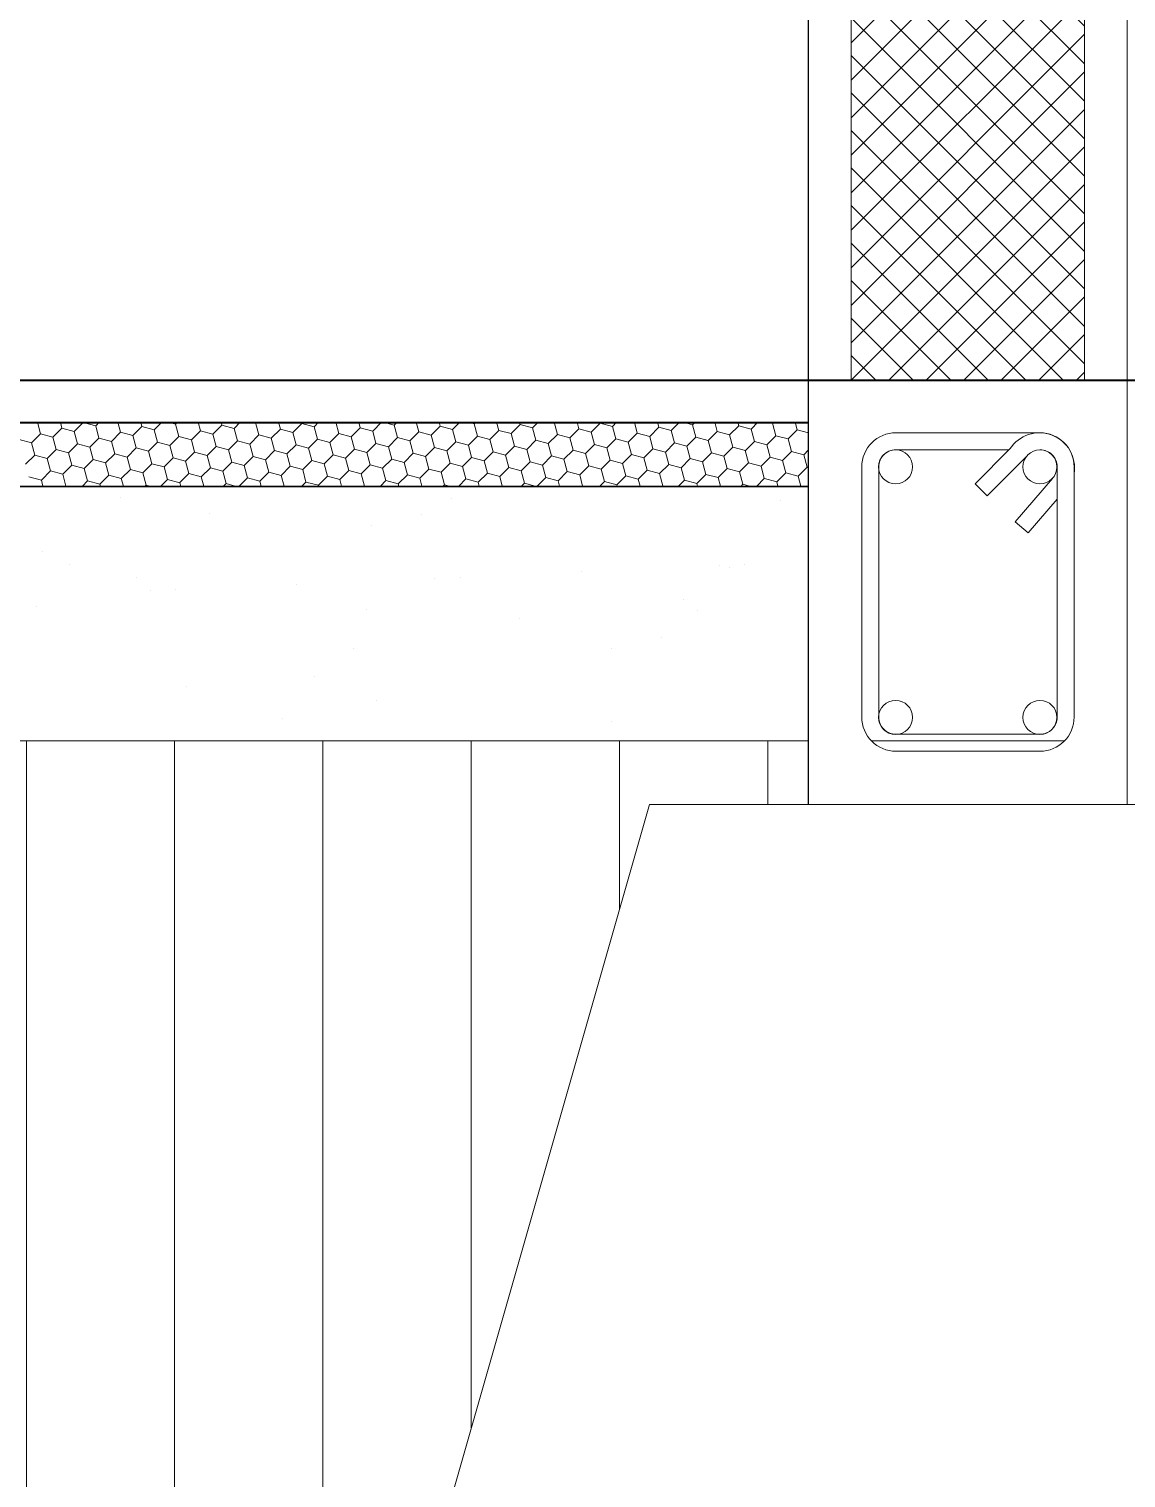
# Model space of a CAD drawing. Header units: millimetres. Extents: x -12161372 to 46643, y -9506984 to 15358.
# Drawn here: x 34547.9 to 34599.6, y 4133.8 to 4202.1 of the extents above; entities that cross this region are included whole.
import ezdxf

# ---------------------------------------------------------------- set-up
doc = ezdxf.new("R2010")
doc.units = ezdxf.units.MM
for name, color, linetype, lineweight in [('as', 7, 'Continuous', 0), ('bata', 249, 'Continuous', 9), ('detail balok', 7, 'Continuous', 9), ('dinding', 110, 'Continuous', 9), ('pondasi', 7, 'Continuous', 13)]:
    doc.layers.add(name, color=color, linetype=linetype, lineweight=lineweight)
doc.layers.add('NOITHAT', color=21, linetype='Continuous')
doc.layers.add('sloof', color=7, linetype='Continuous')

# ---------------------------------------------------------------- blocks, each defined once
blk = doc.blocks.new('*U171')
h = blk.add_hatch()
h.set_pattern_fill('ANSI37', color=256, scale=10)
h.set_pattern_definition([(45, (0, -112.2057), (-0.88388348, 0.88388348), []), (135, (0, -112.2057), (-0.88388348, -0.88388348), [])])
h.paths.add_polyline_path([(-12037.025, 6544.717), (-12026.025, 6544.717), (-12026.025, 6564.717), (-12037.025, 6564.717)])
at = {"layer": 'bata'}
blk.add_lwpolyline([(-12037.025, 6544.717), (-12037.025, 6564.717), (-12026.025, 6564.717), (-12026.025, 6544.717)], close=True, dxfattribs=at)
at = {"layer": 'dinding'}
blk.add_lwpolyline([(-12039.025, 6544.717), (-12039.025, 6564.717), (-12024.025, 6564.717), (-12024.025, 6544.717)], close=True, dxfattribs=at)

msp = doc.modelspace()

# ---------------------------------------------------------------- hatches: boundary and pattern name
at = {"layer": 'pondasi', "ltscale": 10}
h = msp.add_hatch(dxfattribs=at)
h.set_pattern_fill('ANSI31', color=256, scale=2.2, angle=45)
h.set_pattern_definition([(90, (0, 1661.965), (-6.985, 9e-16), [])])
h.paths.add_polyline_path([(35132.16, 4075.56), (35132.16, 4095.56), (35142.16, 4095.56), (35162.16, 4165.56), (35169.66, 4165.56), (35169.66, 4168.56), (34899.66, 4168.56), (34899.66, 4165.56), (34907.16, 4165.56), (34927.16, 4095.56), (34937.16, 4095.56), (34937.16, 4075.56), (34962.874, 4165.56), (35106.446, 4165.56)])
h.paths.add_polyline_path([(35248.732, 4168.56), (35184.66, 4168.56), (35184.66, 4165.56), (35192.16, 4165.56), (35212.16, 4095.56), (35222.16, 4095.56), (35222.16, 4075.56)])
h.paths.add_polyline_path([(34847.16, 4075.56), (34847.16, 4095.56), (34857.16, 4095.56), (34877.16, 4165.56), (34884.66, 4165.56), (34884.66, 4168.56), (34599.66, 4168.56), (34599.66, 4165.56), (34607.16, 4165.56), (34627.16, 4095.56), (34637.16, 4095.56), (34637.16, 4075.56), (34662.874, 4165.56), (34821.446, 4165.56)])
h.paths.add_polyline_path([(34299.583, 4168.56), (34299.583, 4165.56), (34307.083, 4165.56), (34327.083, 4095.56), (34337.083, 4095.56), (34337.083, 4075.56), (34362.797, 4165.56), (34521.446, 4165.56), (34547.16, 4075.56), (34547.16, 4095.56), (34557.16, 4095.56), (34577.16, 4165.56), (34584.66, 4165.56), (34584.66, 4168.56)])
h.paths.add_polyline_path([(34247.083, 4075.56), (34247.083, 4095.56), (34257.083, 4095.56), (34277.083, 4165.56), (34284.583, 4165.56), (34284.583, 4168.56), (34014.66, 4168.56), (34014.66, 4165.56), (34022.16, 4165.56), (34042.16, 4095.56), (34052.16, 4095.56), (34052.16, 4075.56), (34077.874, 4165.56), (34221.369, 4165.56)])

# ---------------------------------------------------------------- linework, layer by layer
at = {"layer": 'as', "ltscale": 10}
for p, q in [((34584.66, 4185.56), (34584.66, 4406.717)), ((34594.143, 4182.304), (34592.508, 4180.662)), ((34594.974, 4182.004), (34593.075, 4180.097)), ((34592.508, 4180.662), (34593.075, 4180.097)), ((34596.149, 4180.918), (34594.398, 4178.875)), ((34596.368, 4179.945), (34595.005, 4178.354)), ((34595.005, 4178.354), (34594.398, 4178.875)), ((34577.16, 4165.56), (34557.16, 4095.56)), ((34577.16, 4165.56), (34607.16, 4165.56))]:
    msp.add_line(p, q, dxfattribs=at)
msp.add_lwpolyline([(34586.16, 4185.56), (34584.66, 4185.56), (34584.66, 4165.56), (34599.66, 4165.56), (34599.66, 4185.56), (34598.16, 4185.56)], dxfattribs=at)
msp.add_lwpolyline([(34595.568, 4183.068), (34588.768, 4183.068, 0.414214), (34587.168, 4181.468), (34587.168, 4169.668, 0.414214), (34588.768, 4168.068), (34595.568, 4168.068, 0.414214), (34597.168, 4169.668), (34597.168, 4181.468, 0.414214)], format="xyb", close=True, dxfattribs=at)
msp.add_lwpolyline([(34594.108, 4182.268), (34588.768, 4182.268, 0.414214), (34587.968, 4181.468), (34587.968, 4169.668, 0.414214), (34588.768, 4168.868), (34595.568, 4168.868, 0.414214), (34596.368, 4169.668), (34596.368, 4181.468, 0.414214), (34595.568, 4182.268)], format="xyb", dxfattribs=at)
for centre in [(34588.76, 4181.46), (34595.56, 4181.46), (34595.56, 4181.46), (34588.76, 4169.66), (34595.56, 4169.66)]:
    msp.add_circle(centre, 0.8, dxfattribs=at)
msp.add_arc((34595.537, 4181.414), 1.653, 350.61438, 147.43804, dxfattribs=at)
at = {"layer": 'detail balok', "ltscale": 10}
for p, q in [((34167.169, 4185.521), (36929.482, 4185.521)), ((34298.083, 4185.56), (34586.16, 4185.56)), ((34598.16, 4185.56), (34886.16, 4185.56)), ((34299.583, 4183.56), (34584.66, 4183.56)), ((34299.583, 4183.521), (34584.66, 4183.521)), ((34299.583, 4180.56), (34584.66, 4180.56)), ((34299.583, 4180.521), (34584.66, 4180.521)), ((34299.583, 4168.56), (34584.66, 4168.56)), ((34587.614, 4168.56), (34596.722, 4168.56))]:
    msp.add_line(p, q, dxfattribs=at)
at = {"layer": 'NOITHAT', "ltscale": 10}
msp.add_line((34584.66, 4165.56), (34584.66, 4985.56), dxfattribs=at)
at = {"layer": 'pondasi', "ltscale": 10}
for p, q in [((34548.479, 4183.018), (34548.334, 4183.56)), ((34549.488, 4183.288), (34549.416, 4183.56)), ((34550.071, 4183.132), (34550.498, 4183.559)), ((34550.498, 4183.558), (34550.497, 4183.56)), ((34551.08, 4183.402), (34550.498, 4183.558)), ((34551.08, 4183.402), (34551.238, 4183.56)), ((34551.236, 4182.82), (34551.08, 4183.402)), ((34552.246, 4183.09), (34552.12, 4183.56)), ((34552.828, 4182.934), (34553.255, 4183.361)), ((34553.255, 4183.36), (34553.202, 4183.56)), ((34553.838, 4183.204), (34553.255, 4183.36)), ((34553.838, 4183.204), (34554.193, 4183.56)), ((34554.847, 4183.475), (34554.53, 4183.56)), ((34554.847, 4183.475), (34554.932, 4183.56)), ((34555.003, 4182.892), (34554.847, 4183.475)), ((34556.012, 4183.162), (34555.906, 4183.56)), ((34556.595, 4183.006), (34557.022, 4183.433)), ((34557.022, 4183.433), (34556.988, 4183.56)), ((34557.604, 4183.277), (34557.022, 4183.433)), ((34557.604, 4183.277), (34557.887, 4183.56)), ((34558.614, 4183.547), (34558.567, 4183.56)), ((34558.77, 4182.965), (34558.613, 4183.547)), ((34558.614, 4183.547), (34558.626, 4183.56)), ((34559.779, 4183.235), (34559.692, 4183.56)), ((34560.362, 4183.079), (34560.788, 4183.505)), ((34560.788, 4183.505), (34560.774, 4183.56)), ((34561.371, 4183.349), (34560.788, 4183.505)), ((34561.371, 4183.349), (34561.581, 4183.56)), ((34561.527, 4182.767), (34561.371, 4183.349)), ((34562.536, 4183.037), (34562.396, 4183.56)), ((34563.545, 4183.307), (34563.478, 4183.56)), ((34564.128, 4183.151), (34564.536, 4183.56)), ((34565.138, 4183.422), (34564.623, 4183.56)), ((34565.137, 4183.422), (34565.275, 4183.56)), ((34565.294, 4182.839), (34565.137, 4183.422)), ((34566.303, 4183.109), (34566.182, 4183.56)), ((34566.886, 4182.953), (34567.312, 4183.38)), ((34567.312, 4183.38), (34567.264, 4183.56)), ((34567.895, 4183.224), (34567.312, 4183.38)), ((34567.895, 4183.224), (34568.231, 4183.56)), ((34568.904, 4183.494), (34568.66, 4183.56)), ((34568.904, 4183.494), (34568.969, 4183.56)), ((34569.06, 4182.911), (34568.904, 4183.494)), ((34570.069, 4183.182), (34569.968, 4183.56)), ((34570.652, 4183.026), (34571.079, 4183.452)), ((34571.079, 4183.452), (34571.05, 4183.56)), ((34571.661, 4183.296), (34571.079, 4183.452)), ((34571.661, 4183.296), (34571.925, 4183.56)), ((34572.827, 4182.984), (34572.672, 4183.56)), ((34573.836, 4183.254), (34573.754, 4183.56)), ((34574.419, 4183.098), (34574.845, 4183.525)), ((34574.845, 4183.525), (34574.836, 4183.56)), ((34575.428, 4183.369), (34574.845, 4183.525)), ((34575.428, 4183.369), (34575.619, 4183.56)), ((34575.584, 4182.786), (34575.428, 4183.369)), ((34576.593, 4183.056), (34576.458, 4183.56)), ((34577.176, 4182.9), (34577.603, 4183.327)), ((34577.603, 4183.327), (34577.54, 4183.56)), ((34578.185, 4183.171), (34577.603, 4183.327)), ((34578.185, 4183.171), (34578.574, 4183.56)), ((34579.195, 4183.441), (34578.752, 4183.56)), ((34579.195, 4183.441), (34579.313, 4183.56)), ((34579.351, 4182.858), (34579.195, 4183.441)), ((34580.36, 4183.129), (34580.245, 4183.56)), ((34580.943, 4182.973), (34581.369, 4183.399)), ((34581.369, 4183.399), (34581.326, 4183.56)), ((34581.952, 4183.243), (34581.369, 4183.399)), ((34581.952, 4183.243), (34582.268, 4183.56)), ((34582.961, 4183.514), (34582.789, 4183.56)), ((34582.961, 4183.514), (34583.007, 4183.56)), ((34583.117, 4182.931), (34582.961, 4183.514)), ((34584.127, 4183.201), (34584.031, 4183.56)), ((34548.053, 4182.591), (34547.47, 4182.747)), ((34548.053, 4182.591), (34548.479, 4183.018)), ((34549.062, 4182.861), (34548.479, 4183.018)), ((34549.062, 4182.862), (34549.488, 4183.288)), ((34549.218, 4182.279), (34549.062, 4182.861)), ((34550.071, 4183.132), (34549.488, 4183.288)), ((34550.227, 4182.549), (34550.071, 4183.132)), ((34550.81, 4182.393), (34551.236, 4182.82)), ((34551.819, 4182.663), (34551.237, 4182.82)), ((34551.819, 4182.664), (34552.246, 4183.09)), ((34551.975, 4182.081), (34551.819, 4182.663)), ((34552.828, 4182.934), (34552.246, 4183.09)), ((34552.984, 4182.351), (34552.828, 4182.934)), ((34553.994, 4182.622), (34553.838, 4183.204)), ((34554.577, 4182.466), (34555.003, 4182.892)), ((34555.586, 4182.736), (34555.003, 4182.892)), ((34555.586, 4182.736), (34556.012, 4183.163)), ((34555.742, 4182.153), (34555.586, 4182.736)), ((34556.595, 4183.006), (34556.012, 4183.162)), ((34556.751, 4182.424), (34556.595, 4183.006)), ((34557.334, 4182.268), (34557.76, 4182.694)), ((34557.76, 4182.694), (34557.604, 4183.277)), ((34558.343, 4182.538), (34557.76, 4182.694)), ((34558.343, 4182.538), (34558.77, 4182.965)), ((34559.352, 4182.808), (34558.77, 4182.965)), ((34559.352, 4182.809), (34559.779, 4183.235)), ((34559.508, 4182.226), (34559.352, 4182.808)), ((34560.362, 4183.079), (34559.779, 4183.235)), ((34560.518, 4182.496), (34560.362, 4183.079)), ((34561.1, 4182.34), (34561.527, 4182.767)), ((34562.11, 4182.61), (34561.527, 4182.767)), ((34562.11, 4182.611), (34562.536, 4183.037)), ((34563.119, 4182.881), (34562.536, 4183.037)), ((34563.119, 4182.881), (34563.546, 4183.308)), ((34563.275, 4182.298), (34563.119, 4182.881)), ((34564.128, 4183.151), (34563.546, 4183.307)), ((34564.284, 4182.569), (34564.128, 4183.151)), ((34564.867, 4182.413), (34565.294, 4182.839)), ((34565.876, 4182.683), (34565.294, 4182.839)), ((34565.876, 4182.683), (34566.303, 4183.11)), ((34566.032, 4182.1), (34565.876, 4182.683)), ((34566.886, 4182.953), (34566.303, 4183.109)), ((34567.042, 4182.371), (34566.885, 4182.953)), ((34568.051, 4182.641), (34567.895, 4183.224)), ((34568.634, 4182.485), (34569.06, 4182.912)), ((34569.643, 4182.755), (34569.06, 4182.911)), ((34569.643, 4182.755), (34570.069, 4183.182)), ((34569.799, 4182.173), (34569.643, 4182.755)), ((34570.652, 4183.026), (34570.07, 4183.182)), ((34570.808, 4182.443), (34570.652, 4183.026)), ((34571.391, 4182.287), (34571.818, 4182.714)), ((34571.817, 4182.714), (34571.661, 4183.296)), ((34572.4, 4182.557), (34571.818, 4182.714)), ((34572.4, 4182.557), (34572.827, 4182.984)), ((34573.41, 4182.828), (34572.827, 4182.984)), ((34573.566, 4182.245), (34573.409, 4182.828)), ((34573.41, 4182.828), (34573.836, 4183.254)), ((34574.419, 4183.098), (34573.836, 4183.254)), ((34574.575, 4182.516), (34574.419, 4183.098)), ((34575.158, 4182.36), (34575.584, 4182.786)), ((34576.167, 4182.63), (34575.584, 4182.786)), ((34576.167, 4182.63), (34576.593, 4183.057)), ((34577.176, 4182.9), (34576.593, 4183.056)), ((34577.332, 4182.318), (34577.176, 4182.9)), ((34578.341, 4182.588), (34578.185, 4183.171)), ((34578.924, 4182.432), (34579.351, 4182.859)), ((34579.933, 4182.702), (34579.351, 4182.858)), ((34579.933, 4182.702), (34580.36, 4183.129)), ((34580.09, 4182.12), (34579.933, 4182.702)), ((34580.943, 4182.973), (34580.36, 4183.129)), ((34581.099, 4182.39), (34580.943, 4182.973)), ((34581.682, 4182.234), (34582.108, 4182.661)), ((34582.108, 4182.66), (34581.952, 4183.243)), ((34582.691, 4182.504), (34582.108, 4182.66)), ((34582.691, 4182.504), (34583.117, 4182.931)), ((34583.7, 4182.775), (34583.117, 4182.931)), ((34583.7, 4182.775), (34584.127, 4183.201)), ((34583.856, 4182.192), (34583.7, 4182.775)), ((34584.66, 4183.058), (34584.127, 4183.201)), ((34547.782, 4181.582), (34548.209, 4182.008)), ((34548.209, 4182.008), (34548.052, 4182.591)), ((34548.791, 4181.852), (34548.209, 4182.008)), ((34548.791, 4181.852), (34549.218, 4182.279)), ((34549.801, 4182.123), (34549.218, 4182.279)), ((34549.801, 4182.123), (34550.227, 4182.549)), ((34549.957, 4181.54), (34549.801, 4182.123)), ((34550.81, 4182.393), (34550.227, 4182.549)), ((34550.966, 4181.81), (34550.81, 4182.393)), ((34551.549, 4181.654), (34551.975, 4182.081)), ((34552.558, 4181.925), (34551.975, 4182.081)), ((34552.558, 4181.925), (34552.985, 4182.351)), ((34553.567, 4182.195), (34552.985, 4182.351)), ((34553.567, 4182.195), (34553.994, 4182.622)), ((34553.723, 4181.612), (34553.567, 4182.195)), ((34554.577, 4182.465), (34553.994, 4182.622)), ((34554.733, 4181.883), (34554.576, 4182.465)), ((34555.315, 4181.727), (34555.742, 4182.153)), ((34556.325, 4181.997), (34555.742, 4182.153)), ((34556.325, 4181.997), (34556.751, 4182.424)), ((34556.481, 4181.414), (34556.325, 4181.997)), ((34557.334, 4182.268), (34556.751, 4182.424)), ((34557.49, 4181.685), (34557.334, 4182.268)), ((34558.499, 4181.955), (34558.343, 4182.538)), ((34559.082, 4181.799), (34559.509, 4182.226)), ((34560.091, 4182.07), (34559.509, 4182.226)), ((34560.091, 4182.07), (34560.518, 4182.496)), ((34560.247, 4181.487), (34560.091, 4182.07)), ((34561.101, 4182.34), (34560.518, 4182.496)), ((34561.257, 4181.757), (34561.1, 4182.34)), ((34561.839, 4181.601), (34562.266, 4182.028)), ((34562.266, 4182.028), (34562.11, 4182.61)), ((34562.849, 4181.872), (34562.266, 4182.028)), ((34562.849, 4181.872), (34563.275, 4182.298)), ((34563.858, 4182.142), (34563.275, 4182.298)), ((34563.858, 4182.142), (34564.284, 4182.569)), ((34564.014, 4181.559), (34563.858, 4182.142)), ((34564.867, 4182.412), (34564.284, 4182.569)), ((34565.023, 4181.83), (34564.867, 4182.412)), ((34565.606, 4181.674), (34566.032, 4182.1)), ((34566.615, 4181.944), (34566.032, 4182.1)), ((34566.615, 4181.944), (34567.042, 4182.371)), ((34567.624, 4182.214), (34567.042, 4182.371)), ((34567.624, 4182.215), (34568.051, 4182.641)), ((34567.78, 4181.632), (34567.624, 4182.214)), ((34568.634, 4182.485), (34568.051, 4182.641)), ((34568.79, 4181.902), (34568.634, 4182.485)), ((34569.372, 4181.746), (34569.799, 4182.173)), ((34570.382, 4182.017), (34569.799, 4182.173)), ((34570.382, 4182.017), (34570.808, 4182.443)), ((34570.538, 4181.434), (34570.382, 4182.017)), ((34571.391, 4182.287), (34570.808, 4182.443)), ((34571.547, 4181.704), (34571.391, 4182.287)), ((34572.13, 4181.548), (34572.556, 4181.975)), ((34572.556, 4181.975), (34572.4, 4182.557)), ((34573.139, 4181.819), (34572.556, 4181.975)), ((34573.139, 4181.819), (34573.566, 4182.245)), ((34574.148, 4182.089), (34573.566, 4182.245)), ((34574.148, 4182.089), (34574.575, 4182.516)), ((34574.304, 4181.506), (34574.148, 4182.089)), ((34575.158, 4182.359), (34574.575, 4182.516)), ((34575.314, 4181.777), (34575.158, 4182.359)), ((34575.896, 4181.621), (34576.323, 4182.047)), ((34576.323, 4182.047), (34576.167, 4182.63)), ((34576.906, 4181.891), (34576.323, 4182.047)), ((34576.906, 4181.891), (34577.332, 4182.318)), ((34577.915, 4182.161), (34577.332, 4182.318)), ((34577.915, 4182.162), (34578.341, 4182.588)), ((34578.071, 4181.579), (34577.915, 4182.161)), ((34578.924, 4182.432), (34578.342, 4182.588)), ((34579.08, 4181.849), (34578.924, 4182.432)), ((34579.663, 4181.693), (34580.09, 4182.12)), ((34580.672, 4181.963), (34580.09, 4182.12)), ((34580.672, 4181.964), (34581.099, 4182.39)), ((34580.828, 4181.381), (34580.672, 4181.963)), ((34581.682, 4182.234), (34581.099, 4182.39)), ((34581.838, 4181.651), (34581.681, 4182.234)), ((34582.847, 4181.922), (34582.691, 4182.504)), ((34583.43, 4181.766), (34583.856, 4182.192)), ((34584.439, 4182.036), (34583.856, 4182.192)), ((34584.439, 4182.036), (34584.66, 4182.257)), ((34584.595, 4181.453), (34584.439, 4182.036)), ((34548.947, 4181.269), (34548.791, 4181.852)), ((34549.53, 4181.113), (34549.957, 4181.54)), ((34550.54, 4181.384), (34549.957, 4181.54)), ((34550.539, 4181.384), (34550.966, 4181.81)), ((34550.696, 4180.801), (34550.539, 4181.384)), ((34551.549, 4181.654), (34550.966, 4181.81)), ((34551.705, 4181.072), (34551.549, 4181.654)), ((34552.288, 4180.915), (34552.714, 4181.342)), ((34552.714, 4181.342), (34552.558, 4181.925)), ((34553.297, 4181.186), (34552.714, 4181.342)), ((34553.297, 4181.186), (34553.723, 4181.612)), ((34554.306, 4181.456), (34553.723, 4181.612)), ((34554.306, 4181.456), (34554.733, 4181.883)), ((34554.462, 4180.874), (34554.306, 4181.456)), ((34555.315, 4181.727), (34554.733, 4181.883)), ((34555.471, 4181.144), (34555.315, 4181.727)), ((34556.054, 4180.988), (34556.481, 4181.415)), ((34557.063, 4181.258), (34556.481, 4181.414)), ((34557.063, 4181.258), (34557.49, 4181.685)), ((34558.073, 4181.529), (34557.49, 4181.685)), ((34558.073, 4181.529), (34558.499, 4181.955)), ((34558.229, 4180.946), (34558.073, 4181.529)), ((34559.082, 4181.799), (34558.499, 4181.955)), ((34559.238, 4181.216), (34559.082, 4181.799)), ((34559.821, 4181.06), (34560.247, 4181.487)), ((34560.83, 4181.331), (34560.247, 4181.487)), ((34560.83, 4181.331), (34561.257, 4181.757)), ((34560.986, 4180.748), (34560.83, 4181.331)), ((34561.839, 4181.601), (34561.257, 4181.757)), ((34561.995, 4181.018), (34561.839, 4181.601)), ((34562.578, 4180.862), (34563.005, 4181.289)), ((34563.005, 4181.289), (34562.848, 4181.872)), ((34563.587, 4181.133), (34563.005, 4181.289)), ((34563.587, 4181.133), (34564.014, 4181.559)), ((34564.597, 4181.403), (34564.014, 4181.559)), ((34564.597, 4181.403), (34565.023, 4181.83)), ((34564.753, 4180.82), (34564.597, 4181.403)), ((34565.606, 4181.674), (34565.023, 4181.83)), ((34565.762, 4181.091), (34565.606, 4181.674)), ((34566.345, 4180.935), (34566.771, 4181.361)), ((34566.771, 4181.361), (34566.615, 4181.944)), ((34567.354, 4181.205), (34566.771, 4181.361)), ((34567.354, 4181.205), (34567.781, 4181.632)), ((34568.363, 4181.476), (34567.781, 4181.632)), ((34568.363, 4181.476), (34568.79, 4181.902)), ((34568.519, 4180.893), (34568.363, 4181.476)), ((34569.373, 4181.746), (34568.79, 4181.902)), ((34569.529, 4181.163), (34569.372, 4181.746)), ((34570.111, 4181.007), (34570.538, 4181.434)), ((34571.121, 4181.278), (34570.538, 4181.434)), ((34571.277, 4180.695), (34571.12, 4181.278)), ((34571.121, 4181.278), (34571.547, 4181.704)), ((34572.13, 4181.548), (34571.547, 4181.704)), ((34572.286, 4180.965), (34572.13, 4181.548)), ((34573.295, 4181.236), (34573.139, 4181.819)), ((34573.878, 4181.08), (34574.304, 4181.506)), ((34574.887, 4181.35), (34574.305, 4181.506)), ((34574.887, 4181.35), (34575.314, 4181.777)), ((34575.043, 4180.767), (34574.887, 4181.35)), ((34575.896, 4181.621), (34575.314, 4181.777)), ((34576.052, 4181.038), (34575.896, 4181.621)), ((34576.635, 4180.882), (34577.062, 4181.308)), ((34577.062, 4181.308), (34576.906, 4181.891)), ((34577.645, 4181.152), (34577.062, 4181.308)), ((34577.644, 4181.152), (34578.071, 4181.579)), ((34578.654, 4181.423), (34578.071, 4181.579)), ((34578.654, 4181.423), (34579.08, 4181.849)), ((34578.81, 4180.84), (34578.654, 4181.423)), ((34579.663, 4181.693), (34579.08, 4181.849)), ((34579.819, 4181.11), (34579.663, 4181.693)), ((34580.402, 4180.954), (34580.828, 4181.381)), ((34581.411, 4181.225), (34580.828, 4181.381)), ((34581.411, 4181.225), (34581.838, 4181.651)), ((34582.42, 4181.495), (34581.838, 4181.651)), ((34582.42, 4181.495), (34582.847, 4181.922)), ((34582.576, 4180.912), (34582.42, 4181.495)), ((34583.43, 4181.765), (34582.847, 4181.922)), ((34583.586, 4181.183), (34583.43, 4181.765)), ((34584.168, 4181.027), (34584.595, 4181.453)), ((34584.66, 4181.436), (34584.595, 4181.453)), ((34548.521, 4180.843), (34547.938, 4180.999)), ((34548.521, 4180.843), (34548.948, 4181.27)), ((34548.597, 4180.56), (34548.521, 4180.843)), ((34549.53, 4181.113), (34548.948, 4181.269)), ((34549.679, 4180.56), (34549.53, 4181.113)), ((34550.454, 4180.56), (34550.696, 4180.801)), ((34551.278, 4180.645), (34550.696, 4180.801)), ((34551.278, 4180.645), (34551.705, 4181.072)), ((34551.301, 4180.56), (34551.278, 4180.645)), ((34552.288, 4180.915), (34551.705, 4181.072)), ((34552.383, 4180.56), (34552.287, 4180.915)), ((34553.453, 4180.603), (34553.297, 4181.186)), ((34553.409, 4180.56), (34553.453, 4180.603)), ((34553.615, 4180.56), (34553.453, 4180.603)), ((34554.148, 4180.56), (34554.462, 4180.874)), ((34555.045, 4180.717), (34554.462, 4180.874)), ((34555.045, 4180.718), (34555.471, 4181.144)), ((34555.087, 4180.56), (34555.045, 4180.717)), ((34556.054, 4180.988), (34555.472, 4181.144)), ((34556.169, 4180.56), (34556.054, 4180.988)), ((34557.219, 4180.676), (34557.063, 4181.258)), ((34557.104, 4180.56), (34557.22, 4180.676)), ((34557.652, 4180.56), (34557.22, 4180.676)), ((34557.842, 4180.56), (34558.229, 4180.946)), ((34558.812, 4180.79), (34558.229, 4180.946)), ((34558.873, 4180.56), (34558.811, 4180.79)), ((34558.812, 4180.79), (34559.238, 4181.217)), ((34559.821, 4181.06), (34559.238, 4181.216)), ((34559.955, 4180.56), (34559.821, 4181.06)), ((34560.798, 4180.56), (34560.986, 4180.748)), ((34561.569, 4180.592), (34560.986, 4180.748)), ((34561.569, 4180.592), (34561.995, 4181.019)), ((34562.578, 4180.862), (34561.995, 4181.018)), ((34562.659, 4180.56), (34562.578, 4180.862)), ((34563.741, 4180.56), (34563.587, 4181.133)), ((34564.492, 4180.56), (34564.753, 4180.821)), ((34565.336, 4180.664), (34564.753, 4180.82)), ((34565.335, 4180.664), (34565.762, 4181.091)), ((34565.363, 4180.56), (34565.335, 4180.664)), ((34566.345, 4180.935), (34565.762, 4181.091)), ((34566.445, 4180.56), (34566.345, 4180.935)), ((34567.51, 4180.623), (34567.354, 4181.205)), ((34567.447, 4180.56), (34567.51, 4180.623)), ((34567.745, 4180.56), (34567.51, 4180.623)), ((34568.186, 4180.56), (34568.519, 4180.893)), ((34569.102, 4180.737), (34568.519, 4180.893)), ((34569.102, 4180.737), (34569.529, 4181.164)), ((34569.149, 4180.56), (34569.102, 4180.737)), ((34570.111, 4181.007), (34569.529, 4181.163)), ((34570.231, 4180.56), (34570.111, 4181.007)), ((34571.141, 4180.56), (34571.277, 4180.695)), ((34571.782, 4180.56), (34571.277, 4180.695)), ((34571.88, 4180.56), (34572.286, 4180.966)), ((34572.869, 4180.809), (34572.286, 4180.965)), ((34572.869, 4180.809), (34573.295, 4181.236)), ((34572.935, 4180.56), (34572.869, 4180.809)), ((34573.878, 4181.08), (34573.295, 4181.236)), ((34574.017, 4180.56), (34573.878, 4181.08)), ((34574.835, 4180.56), (34575.043, 4180.768)), ((34575.626, 4180.611), (34575.043, 4180.767)), ((34575.626, 4180.611), (34576.053, 4181.038)), ((34575.64, 4180.56), (34575.626, 4180.611)), ((34576.635, 4180.882), (34576.053, 4181.038)), ((34576.721, 4180.56), (34576.635, 4180.882)), ((34577.801, 4180.569), (34577.644, 4181.152)), ((34578.529, 4180.56), (34578.81, 4180.84)), ((34579.393, 4180.684), (34578.81, 4180.84)), ((34579.393, 4180.684), (34579.819, 4181.11)), ((34579.426, 4180.56), (34579.393, 4180.684)), ((34580.402, 4180.954), (34579.819, 4181.11)), ((34580.507, 4180.56), (34580.402, 4180.954)), ((34581.567, 4180.642), (34581.411, 4181.225)), ((34581.485, 4180.56), (34581.567, 4180.642)), ((34581.874, 4180.56), (34581.567, 4180.642)), ((34582.224, 4180.56), (34582.576, 4180.912)), ((34583.159, 4180.756), (34582.577, 4180.912)), ((34583.159, 4180.756), (34583.586, 4181.183)), ((34583.212, 4180.56), (34583.159, 4180.756)), ((34584.168, 4181.027), (34583.586, 4181.183)), ((34584.294, 4180.56), (34584.168, 4181.027)), ((34552.249, 4180.022), (34552.249, 4180.022)), ((34561.577, 4180.56), (34561.569, 4180.592)), ((34567.842, 4179.992), (34567.842, 4179.992)), ((34577.791, 4180.56), (34577.801, 4180.57)), ((34577.837, 4180.56), (34577.801, 4180.569)), ((34556.434, 4179.242), (34556.434, 4179.242)), ((34583.361, 4179.867), (34583.361, 4179.867)), ((34564.06, 4178.686), (34564.06, 4178.686)), ((34566.415, 4179.208), (34566.415, 4179.208)), ((34548.573, 4177.468), (34548.573, 4177.468)), ((34549.84, 4176.883), (34549.84, 4176.883)), ((34573.944, 4176.516), (34573.944, 4176.516)), ((34580.453, 4176.801), (34580.453, 4176.801)), ((34580.952, 4176.728), (34580.952, 4176.728)), ((34581.659, 4176.853), (34581.659, 4176.853)), ((34552.987, 4176.232), (34552.987, 4176.232)), ((34560.541, 4175.931), (34560.541, 4175.931)), ((34567.05, 4176.215), (34567.05, 4176.215)), ((34568.255, 4176.268), (34568.255, 4176.268)), ((34553.646, 4175.63), (34553.646, 4175.63)), ((34554.852, 4175.683), (34554.852, 4175.683)), ((34578.786, 4175.209), (34578.786, 4175.209)), ((34548.298, 4174.872), (34548.298, 4174.872)), ((34563.817, 4174.747), (34563.817, 4174.747)), ((34579.409, 4174.718), (34579.409, 4174.718)), ((34571.038, 4174.297), (34571.038, 4174.297)), ((34577.717, 4173.419), (34577.717, 4173.419)), ((34563.224, 4172.882), (34563.224, 4172.882)), ((34575.361, 4172.897), (34575.361, 4172.897)), ((34555.363, 4171.108), (34555.363, 4171.108)), ((34561.408, 4171.608), (34561.408, 4171.608)), ((34564.289, 4170.442), (34564.289, 4170.442)), ((34559.866, 4169.597), (34559.866, 4169.597)), ((34575.385, 4169.472), (34575.385, 4169.472)), ((34555.808, 4168.562), (34555.808, 4168.562))]:
    msp.add_line(p, q, dxfattribs=at)

# ---------------------------------------------------------------- block references
at = {"layer": 'sloof'}
msp.add_blockref('*U171', (46623.686, -2359.157), dxfattribs=at)

doc.saveas('drawing.dxf')
